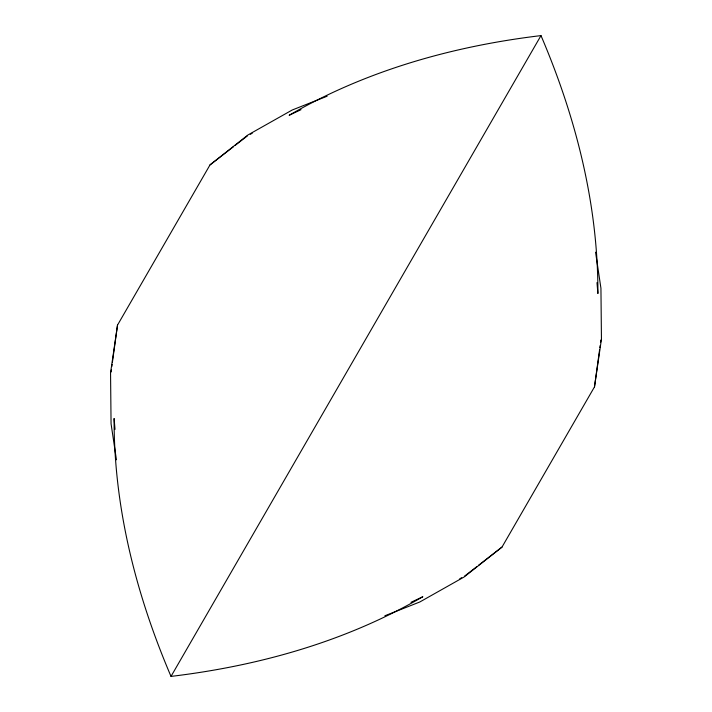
<?xml version="1.0" encoding="UTF-8"?>
<svg xmlns="http://www.w3.org/2000/svg" width="712" height="712" viewBox="0 0 712 712"><rect width="100%" height="100%" fill="white"/><g stroke="black" fill="none" stroke-linecap="round" stroke-linejoin="round"><path stroke-width="1.07" d="M111.081 371.967L111.375 369.786M111.829 366.52L112.131 364.339M112.425 362.159L117.516 325.108L210.004 164.908L247.892 135.004L292.196 110.013L327.137 96.218M384.863 615.782L419.804 601.987L464.108 576.996L501.996 547.092L594.484 386.892L599.575 349.841M599.869 347.661L600.172 345.48M600.625 342.214L600.919 340.033M117.516 325.108L110.556 372.865L111.063 423.738L116.43 459.801M594.484 386.892L601.444 339.135L600.937 288.262L595.57 252.199M410.975 602.316L422.839 596.727C345.916 641.503 258.999 665.853 171.014 676.4L540.986 35.6C453.001 46.147 366.084 70.497 289.161 115.273L301.025 109.684M210.004 164.908L233.465 146.699M235.2 145.355L247.367 135.912M464.633 576.088L476.8 566.645M478.535 565.301L501.996 547.092M250.286 134.301L252.235 133.233M459.765 578.767L461.714 577.699M540.986 35.6C575.839 117.062 598.205 204.522 597.902 293.522L596.985 282.628M171.014 676.4C136.161 594.938 113.795 507.478 114.098 418.478L115.015 429.372"/></g></svg>
